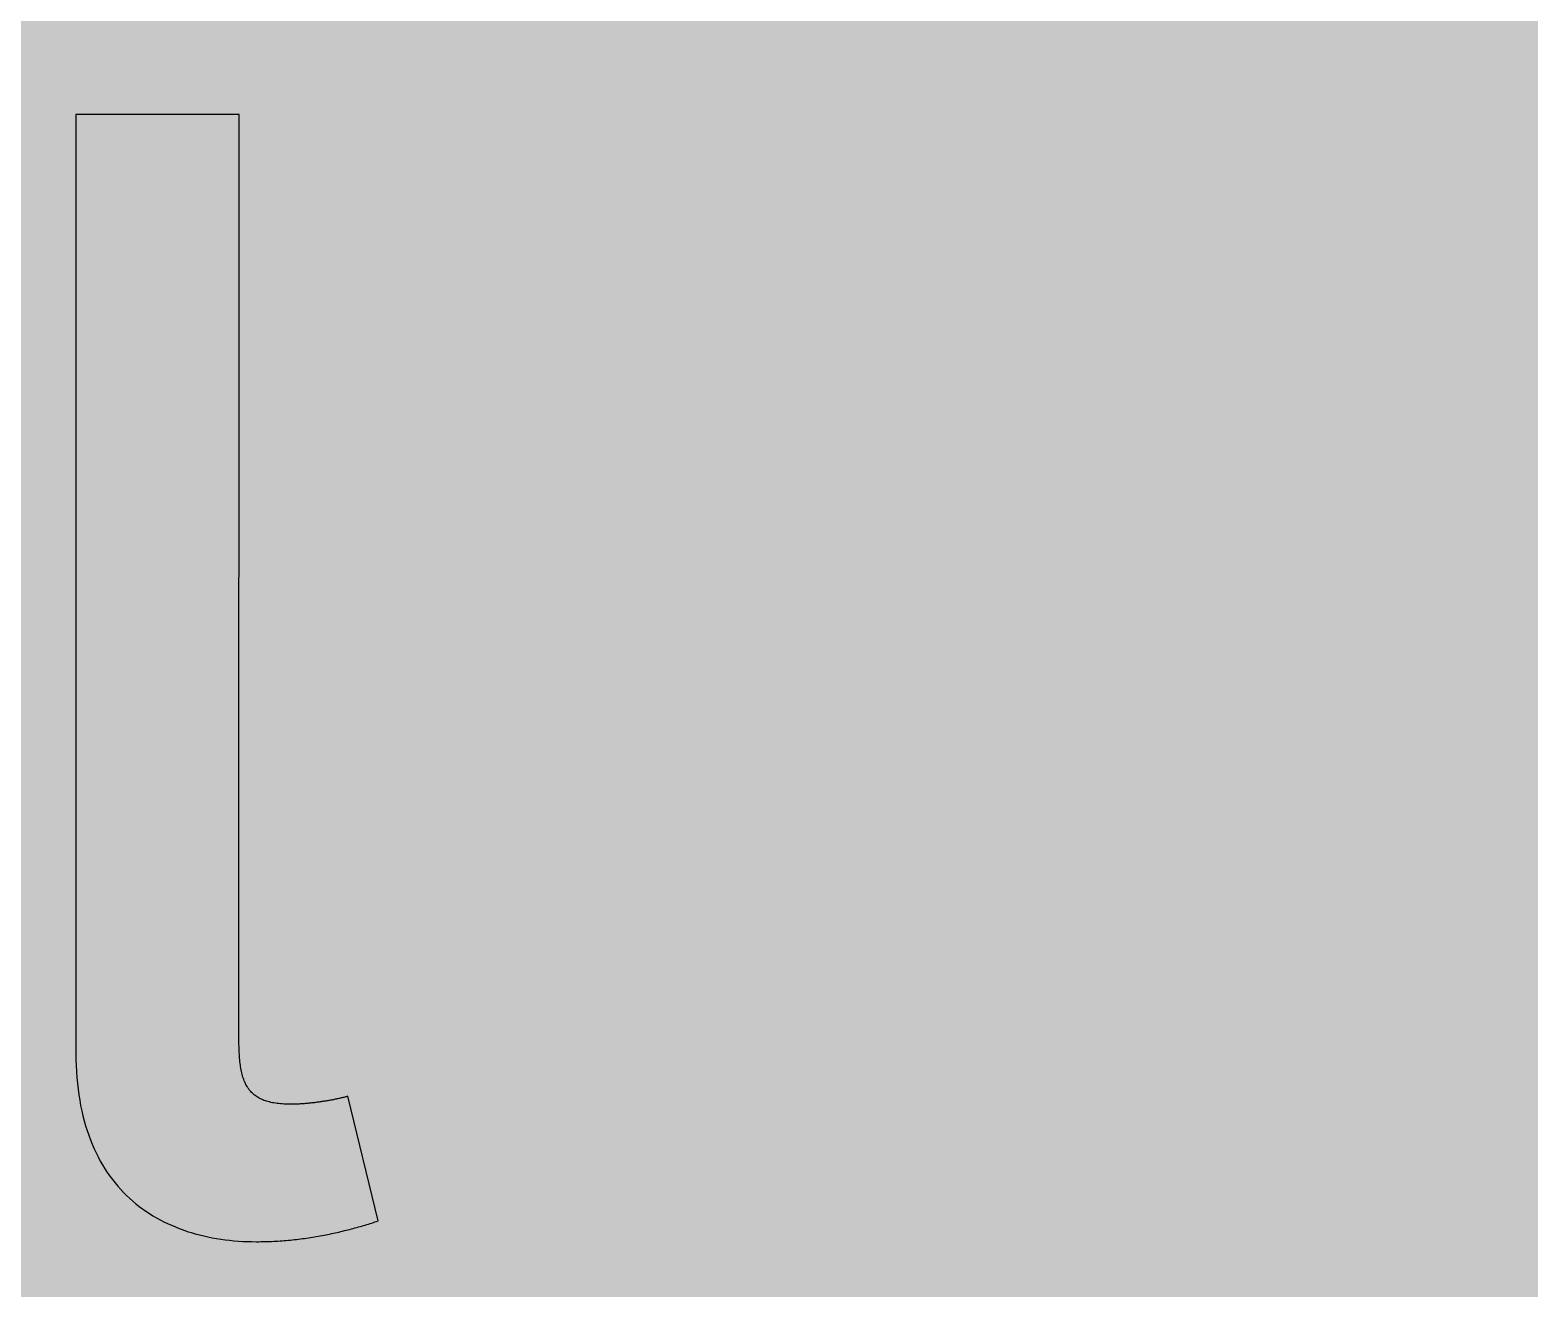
# Model space of a CAD drawing. Header units: millimetres. Extents: x 0 to 212, y 0 to 159.
# Drawn here: x 138.96 to 175.34, y 108.8 to 139.34 of the extents above; entities that cross this region are included whole.
import ezdxf

# ---------------------------------------------------------------- set-up
doc = ezdxf.new("R2010")
doc.units = ezdxf.units.MM

msp = doc.modelspace()

# ---------------------------------------------------------------- hatches: boundary and pattern name
for color, points in [(254, [(14.1633, 0.0536), (13.9878, 0.0533), (13.8125, 0.0559), (13.6373, 0.061), (13.462, 0.0686), (13.2893, 0.0787), (13.114, 0.0914), (12.9413, 0.1041), (12.7686, 0.1219), (12.5959, 0.1397), (12.4231, 0.16), (12.2504, 0.1829), (12.0777, 0.2057), (11.9075, 0.2337), (11.7373, 0.2616), (11.5672, 0.2921), (11.397, 0.3251), (11.2268, 0.3607), (11.0592, 0.3988), (10.8915, 0.4369), (10.7239, 0.4775), (10.5562, 0.5207), (10.3886, 0.5664), (10.2235, 0.6121), (10.0584, 0.6629), (9.8933, 0.7137), (9.7307, 0.7671), (9.5682, 0.8204), (9.4056, 0.8788), (9.2431, 0.9373), (9.083, 0.9982), (8.923, 1.0617), (8.763, 1.1252), (8.6055, 1.1938), (8.4455, 1.2624), (8.2906, 1.331), (8.1331, 1.4046), (7.9781, 1.4783), (7.8232, 1.5545), (7.6708, 1.6332), (7.5184, 1.7145), (7.366, 1.7958), (7.2161, 1.8796), (7.0663, 1.966), (6.919, 2.0523), (6.7716, 2.1438), (6.6243, 2.2352), (6.4795, 2.3266), (6.3348, 2.4232), (6.19, 2.5197), (6.0477, 2.6187), (5.908, 2.7178), (5.7683, 2.8194), (5.6286, 2.9235), (5.4915, 3.0302), (5.3543, 3.1369), (5.2197, 3.2461), (5.0851, 3.3579), (4.953, 3.4722), (4.8209, 3.5865), (4.6914, 3.7033), (4.5644, 3.8202), (4.4348, 3.9395), (4.3104, 4.0615), (4.1859, 4.1859), (4.0615, 4.3104), (3.9395, 4.4348), (3.8202, 4.5618), (3.7033, 4.6914), (3.5865, 4.8209), (3.4722, 4.953), (3.3579, 5.0851), (3.2487, 5.2197), (3.1369, 5.3543), (3.0302, 5.4915), (2.9235, 5.6286), (2.8194, 5.7683), (2.7178, 5.908), (2.6187, 6.0477), (2.5197, 6.19), (2.4232, 6.3348), (2.3266, 6.477), (2.2352, 6.6243), (2.1438, 6.7691), (2.0523, 6.919), (1.966, 7.0663), (1.8796, 7.2161), (1.7958, 7.366), (1.7145, 7.5184), (1.6332, 7.6708), (1.5545, 7.8232), (1.4783, 7.9781), (1.4046, 8.1331), (1.331, 8.2906), (1.2598, 8.4455), (1.1913, 8.603), (1.1252, 8.763), (1.0592, 8.923), (0.9982, 9.083), (0.9373, 9.2431), (0.8763, 9.4056), (0.8204, 9.5682), (0.7645, 9.7307), (0.7112, 9.8933), (0.6604, 10.0584), (0.6121, 10.2235), (0.5639, 10.3911), (0.5207, 10.5562), (0.4775, 10.7239), (0.4343, 10.8915), (0.3962, 11.0592), (0.3607, 11.2268), (0.3251, 11.397), (0.2921, 11.5672), (0.2616, 11.7373), (0.2311, 11.9075), (0.2057, 12.0802), (0.1803, 12.2504), (0.1575, 12.4231), (0.1372, 12.5959), (0.1194, 12.7686), (0.1041, 12.9413), (0.0889, 13.1166), (0.0787, 13.2893), (0.0686, 13.4645), (0.061, 13.6373), (0.0559, 13.8125), (0.0508, 13.9878), (0.0508, 14.163), (0.0522, 144.6925), (0.0508, 144.8664), (0.0559, 145.0416), (0.061, 145.2169), (0.0686, 145.3896), (0.0787, 145.5649), (0.0889, 145.7376), (0.1041, 145.9128), (0.1194, 146.0856), (0.1372, 146.2583), (0.1575, 146.431), (0.1803, 146.6037), (0.2057, 146.7739), (0.2311, 146.9466), (0.2616, 147.1168), (0.2921, 147.287), (0.3251, 147.4572), (0.3607, 147.6248), (0.3962, 147.795), (0.4343, 147.9626), (0.4775, 148.1303), (0.5207, 148.2979), (0.5639, 148.463), (0.6121, 148.6281), (0.6604, 148.7932), (0.7112, 148.9583), (0.7645, 149.1234), (0.8204, 149.286), (0.8763, 149.4485), (0.9373, 149.6111), (0.9982, 149.7711), (1.0592, 149.9311), (1.1252, 150.0911), (1.1913, 150.2486), (1.2598, 150.4061), (1.331, 150.5636), (1.4046, 150.7185), (1.4783, 150.876), (1.5545, 151.0284), (1.6332, 151.1833), (1.7145, 151.3357), (1.7958, 151.4856), (1.8796, 151.638), (1.966, 151.7879), (2.0523, 151.9352), (2.1438, 152.0825), (2.2352, 152.2298), (2.3266, 152.3746), (2.4232, 152.5194), (2.5197, 152.6616), (2.6187, 152.8039), (2.7178, 152.9461), (2.8194, 153.0858), (2.9235, 153.2255), (3.0302, 153.3627), (3.1369, 153.4973), (3.2487, 153.6344), (3.3579, 153.7665), (3.4722, 153.8986), (3.5865, 154.0307), (3.7033, 154.1602), (3.8202, 154.2898), (3.9395, 154.4168), (4.0615, 154.5438), (4.1859, 154.6682), (4.3104, 154.7901), (4.4348, 154.9121), (4.5644, 155.034), (4.6914, 155.1508), (4.8209, 155.2677), (4.953, 155.382), (5.0851, 155.4937), (5.2197, 155.6055), (5.3543, 155.7147), (5.4915, 155.8239), (5.6286, 155.9281), (5.7683, 156.0322), (5.908, 156.1338), (6.0477, 156.2354), (6.19, 156.3345), (6.3348, 156.431), (6.4795, 156.525), (6.6243, 156.6189), (6.7716, 156.7104), (6.919, 156.7993), (7.0663, 156.8882), (7.2161, 156.9745), (7.366, 157.0584), (7.5184, 157.1396), (7.6708, 157.2209), (7.8232, 157.2971), (7.9781, 157.3733), (8.1331, 157.4495), (8.2906, 157.5206), (8.4455, 157.5918), (8.6055, 157.6603), (8.763, 157.7289), (8.923, 157.7924), (9.083, 157.8559), (9.2431, 157.9169), (9.4056, 157.9753), (9.5682, 158.0337), (9.7307, 158.0871), (9.8933, 158.1404), (10.0584, 158.1912), (10.2235, 158.242), (10.3886, 158.2877), (10.5562, 158.3334), (10.7239, 158.3766), (10.8915, 158.4173), (11.0592, 158.4579), (11.2268, 158.4935), (11.397, 158.529), (11.5672, 158.562), (11.7373, 158.5925), (11.9075, 158.6205), (12.0777, 158.6484), (12.2504, 158.6713), (12.4231, 158.6941), (12.5959, 158.7144), (12.7686, 158.7322), (12.9413, 158.75), (13.114, 158.7627), (13.2893, 158.7754), (13.462, 158.7856), (13.6373, 158.7932), (13.8125, 158.7983), (13.9878, 158.8008), (14.163, 158.8033), (197.6078, 158.8036), (197.7822, 158.8008), (197.9574, 158.7983), (198.1327, 158.7932), (198.3054, 158.7856), (198.4807, 158.7754), (198.6534, 158.7627), (198.8287, 158.75), (199.0014, 158.7322), (199.1741, 158.7144), (199.3468, 158.6941), (199.5195, 158.6713), (199.6897, 158.6484), (199.8624, 158.6205), (200.0326, 158.5925), (200.2028, 158.562), (200.373, 158.529), (200.5432, 158.4935), (200.7108, 158.4579), (200.8784, 158.4173), (201.0461, 158.3766), (201.2137, 158.3334), (201.3788, 158.2877), (201.5465, 158.242), (201.7116, 158.1912), (201.8767, 158.1404), (202.0392, 158.0871), (202.2018, 158.0337), (202.3643, 157.9753), (202.5269, 157.9169), (202.6869, 157.8559), (202.8469, 157.7924), (203.007, 157.7289), (203.167, 157.6603), (203.3245, 157.5918), (203.4794, 157.5206), (203.6369, 157.4495), (203.7918, 157.3733), (203.9468, 157.2971), (204.0992, 157.2209), (204.2516, 157.1396), (204.404, 157.0584), (204.5538, 156.9745), (204.7037, 156.8882), (204.8535, 156.7993), (205.0009, 156.7104), (205.1456, 156.6189), (205.293, 156.525), (205.4352, 156.431), (205.58, 156.3345), (205.7222, 156.2354), (205.8619, 156.1338), (206.0016, 156.0322), (206.1413, 155.9281), (206.2785, 155.8239), (206.4156, 155.7147), (206.5503, 155.6055), (206.6849, 155.4937), (206.817, 155.382), (206.949, 155.2677), (207.0786, 155.1508), (207.2081, 155.034), (207.3351, 154.9121), (207.4596, 154.7901), (207.584, 154.6682), (207.7085, 154.5438), (207.8304, 154.4168), (207.9498, 154.2898), (208.0666, 154.1602), (208.1835, 154.0307), (208.2978, 153.8986), (208.4121, 153.7665), (208.5238, 153.6344), (208.6331, 153.4973), (208.7397, 153.3627), (208.8464, 153.2255), (208.9506, 153.0858), (209.0522, 152.9461), (209.1512, 152.8039), (209.2503, 152.6616), (209.3468, 152.5194), (209.4433, 152.3746), (209.5348, 152.2298), (209.6262, 152.0825), (209.7176, 151.9352), (209.804, 151.7879), (209.8904, 151.638), (209.9742, 151.4856), (210.0555, 151.3357), (210.1367, 151.1833), (210.2155, 151.0284), (210.2917, 150.876), (210.3653, 150.7185), (210.439, 150.5636), (210.5076, 150.4061), (210.5762, 150.2486), (210.6447, 150.0911), (210.7082, 149.9311), (210.7717, 149.7711), (210.8327, 149.6111), (210.8911, 149.4485), (210.9495, 149.286), (211.0029, 149.1234), (211.0562, 148.9583), (211.107, 148.7932), (211.1578, 148.6281), (211.2035, 148.463), (211.2493, 148.2979), (211.2924, 148.1303), (211.3331, 147.9626), (211.3712, 147.795), (211.4093, 147.6248), (211.4448, 147.4572), (211.4779, 147.287), (211.5083, 147.1168), (211.5363, 146.9466), (211.5642, 146.7739), (211.5871, 146.6037), (211.6099, 146.431), (211.6303, 146.2583), (211.648, 146.0856), (211.6658, 145.9128), (211.6785, 145.7376), (211.6912, 145.5649), (211.7014, 145.3896), (211.709, 145.2169), (211.7141, 145.0416), (211.7166, 144.8664), (211.7166, 144.6911), (211.7189, 14.1647), (211.7166, 13.9878), (211.7141, 13.8125), (211.709, 13.6373), (211.7014, 13.4645), (211.6912, 13.2893), (211.6785, 13.1166), (211.6658, 12.9413), (211.648, 12.7686), (211.6303, 12.5959), (211.6099, 12.4231), (211.5871, 12.2504), (211.5642, 12.0802), (211.5363, 11.9075), (211.5083, 11.7373), (211.4779, 11.5672), (211.4448, 11.397), (211.4093, 11.2268), (211.3712, 11.0592), (211.3331, 10.8915), (211.2924, 10.7239), (211.2493, 10.5562), (211.2035, 10.3911), (211.1578, 10.2235), (211.107, 10.0584), (211.0562, 9.8933), (211.0029, 9.7307), (210.9495, 9.5682), (210.8911, 9.4056), (210.8327, 9.2431), (210.7717, 9.083), (210.7082, 8.923), (210.6447, 8.763), (210.5762, 8.603), (210.5076, 8.4455), (210.439, 8.2906), (210.3653, 8.1331), (210.2917, 7.9781), (210.2155, 7.8232), (210.1367, 7.6708), (210.0555, 7.5184), (209.9742, 7.366), (209.8904, 7.2161), (209.804, 7.0663), (209.7176, 6.919), (209.6262, 6.7691), (209.5348, 6.6243), (209.4433, 6.477), (209.3468, 6.3348), (209.2503, 6.19), (209.1512, 6.0477), (209.0522, 5.908), (208.9506, 5.7683), (208.8464, 5.6286), (208.7397, 5.4915), (208.6331, 5.3543), (208.5238, 5.2197), (208.4121, 5.0851), (208.2978, 4.953), (208.1835, 4.8209), (208.0666, 4.6914), (207.9498, 4.5618), (207.8304, 4.4348), (207.7085, 4.3104), (207.584, 4.1859), (207.4596, 4.0615), (207.3351, 3.9395), (207.2081, 3.8202), (207.0786, 3.7033), (206.949, 3.5865), (206.817, 3.4722), (206.6849, 3.3579), (206.5503, 3.2461), (206.4156, 3.1369), (206.2785, 3.0302), (206.1413, 2.9235), (206.0016, 2.8194), (205.8619, 2.7178), (205.7222, 2.6187), (205.58, 2.5197), (205.4352, 2.4232), (205.293, 2.3266), (205.1456, 2.2352), (205.0009, 2.1438), (204.8535, 2.0523), (204.7037, 1.966), (204.5538, 1.8796), (204.404, 1.7958), (204.2516, 1.7145), (204.0992, 1.6332), (203.9468, 1.5545), (203.7918, 1.4783), (203.6369, 1.4046), (203.4794, 1.331), (203.3245, 1.2624), (203.167, 1.1938), (203.007, 1.1252), (202.8469, 1.0617), (202.6869, 0.9982), (202.5269, 0.9373), (202.3643, 0.8788), (202.2018, 0.8204), (202.0392, 0.7671), (201.8767, 0.7137), (201.7116, 0.6629), (201.5465, 0.6121), (201.3788, 0.5664), (201.2137, 0.5207), (201.0461, 0.4775), (200.8784, 0.4369), (200.7108, 0.3988), (200.5432, 0.3607), (200.373, 0.3251), (200.2028, 0.2921), (200.0326, 0.2616), (199.8624, 0.2337), (199.6897, 0.2057), (199.5195, 0.1829), (199.3468, 0.16), (199.1741, 0.1397), (199.0014, 0.1219), (198.8287, 0.1041), (198.6534, 0.0914), (198.4807, 0.0787), (198.3054, 0.0686), (198.1327, 0.061), (197.9574, 0.0559), (197.7822, 0.0533), (197.6069, 0.0533)]), (59, [(146.6716, 113.4565), (146.652, 113.4491), (146.6342, 113.444), (146.6139, 113.4389), (146.5961, 113.4339), (146.5758, 113.4288), (146.5555, 113.4237), (146.5351, 113.4186), (146.5148, 113.4135), (146.4945, 113.4085), (146.4742, 113.4034), (146.4513, 113.3983), (146.431, 113.3932), (146.4081, 113.3907), (146.3878, 113.3856), (146.365, 113.3805), (146.3421, 113.3754), (146.3218, 113.3704), (146.2989, 113.3678), (146.2761, 113.3627), (146.2532, 113.3577), (146.2303, 113.3551), (146.2075, 113.35), (146.1846, 113.3475), (146.1618, 113.3424), (146.1389, 113.3399), (146.116, 113.3348), (146.0932, 113.3323), (146.0703, 113.3272), (146.0449, 113.3246), (146.0221, 113.3221), (145.9992, 113.317), (145.9763, 113.3145), (145.9535, 113.3119), (145.9306, 113.3094), (145.9078, 113.3043), (145.8849, 113.3018), (145.862, 113.2992), (145.8392, 113.2967), (145.8163, 113.2942), (145.7935, 113.2916), (145.7706, 113.2891), (145.7477, 113.2865), (145.7249, 113.284), (145.7046, 113.2815), (145.6817, 113.2815), (145.6588, 113.2789), (145.6385, 113.2764), (145.6157, 113.2738), (145.5953, 113.2738), (145.575, 113.2713), (145.5547, 113.2713), (145.5344, 113.2688), (145.5141, 113.2688), (145.4937, 113.2662), (145.4734, 113.2662), (145.4531, 113.2637), (145.4353, 113.2637), (145.4175, 113.2637), (145.3972, 113.2611), (145.3794, 113.2611), (145.3617, 113.2611), (145.3439, 113.2611), (145.3286, 113.2611), (145.3109, 113.2611), (145.2626, 113.2611), (145.2143, 113.2611), (145.1686, 113.2637), (145.1254, 113.2662), (145.0797, 113.2688), (145.0391, 113.2713), (144.9959, 113.2764), (144.9553, 113.2815), (144.9172, 113.2865), (144.8791, 113.2942), (144.841, 113.2992), (144.8054, 113.3069), (144.7698, 113.317), (144.7343, 113.3246), (144.7013, 113.3348), (144.6708, 113.345), (144.6378, 113.3551), (144.6073, 113.3678), (144.5793, 113.3805), (144.5514, 113.3932), (144.5235, 113.4085), (144.4955, 113.4237), (144.4701, 113.4389), (144.4473, 113.4542), (144.4219, 113.472), (144.399, 113.4897), (144.3761, 113.5101), (144.3558, 113.5278), (144.3355, 113.5482), (144.3152, 113.571), (144.2974, 113.5913), (144.2796, 113.6142), (144.2618, 113.6396), (144.2441, 113.6625), (144.2288, 113.6879), (144.2136, 113.7158), (144.1983, 113.7412), (144.1856, 113.7691), (144.1729, 113.7971), (144.1602, 113.8276), (144.1475, 113.858), (144.1374, 113.8885), (144.1272, 113.9215), (144.1171, 113.9546), (144.1069, 113.9876), (144.0993, 114.0231), (144.0917, 114.0587), (144.084, 114.0968), (144.0764, 114.1349), (144.0713, 114.173), (144.0637, 114.2111), (144.0586, 114.2517), (144.0536, 114.2949), (144.051, 114.3356), (144.0459, 114.3787), (144.0434, 114.4245), (144.0409, 114.4702), (144.0383, 114.5159), (144.0358, 114.5616), (144.0332, 114.6099), (144.0332, 114.6607), (144.0307, 114.7115), (144.0307, 114.7623), (144.0307, 114.8131), (144.0325, 137.2842), (140.0736, 137.2842), (140.0736, 114.505), (140.0734, 114.3508), (140.0785, 114.2009), (140.0861, 114.0536), (140.0962, 113.9088), (140.1089, 113.7666), (140.1242, 113.6294), (140.142, 113.4923), (140.1648, 113.3602), (140.1877, 113.2307), (140.2131, 113.1037), (140.2436, 112.9767), (140.274, 112.8573), (140.3071, 112.7379), (140.3452, 112.6211), (140.3833, 112.5068), (140.4239, 112.3975), (140.4671, 112.2883), (140.5153, 112.1816), (140.5611, 112.08), (140.6119, 111.981), (140.6652, 111.8819), (140.7211, 111.7879), (140.777, 111.694), (140.8354, 111.6051), (140.8963, 111.5187), (140.9598, 111.4323), (141.0259, 111.3511), (141.0919, 111.2723), (141.1605, 111.1936), (141.2316, 111.1199), (141.3027, 111.0463), (141.3764, 110.9777), (141.4526, 110.9091), (141.5313, 110.8456), (141.6101, 110.7821), (141.6914, 110.7211), (141.7726, 110.6627), (141.8565, 110.6068), (141.9428, 110.5535), (142.0292, 110.5027), (142.1181, 110.4544), (142.207, 110.4087), (142.2984, 110.363), (142.3924, 110.3224), (142.4864, 110.2817), (142.5804, 110.2436), (142.6769, 110.2106), (142.7734, 110.175), (142.8725, 110.1446), (142.9715, 110.1166), (143.0731, 110.0887), (143.1747, 110.0633), (143.2763, 110.043), (143.3805, 110.0201), (143.4846, 110.0023), (143.5887, 109.9871), (143.6954, 109.9718), (143.8021, 109.9591), (143.9088, 109.949), (144.018, 109.9388), (144.1272, 109.9337), (144.2364, 109.9287), (144.3457, 109.9261), (144.4574, 109.9236), (144.5108, 109.9236), (144.5616, 109.9261), (144.6149, 109.9261), (144.6657, 109.9261), (144.719, 109.9287), (144.7698, 109.9312), (144.8232, 109.9337), (144.874, 109.9363), (144.9248, 109.9388), (144.9756, 109.9414), (145.0264, 109.9439), (145.0772, 109.949), (145.128, 109.9515), (145.1788, 109.9566), (145.2296, 109.9617), (145.2778, 109.9642), (145.3286, 109.9693), (145.3769, 109.9744), (145.4277, 109.982), (145.476, 109.9871), (145.5242, 109.9922), (145.5725, 109.9998), (145.6233, 110.0049), (145.6715, 110.0125), (145.7173, 110.0201), (145.7655, 110.0277), (145.8138, 110.0353), (145.862, 110.043), (145.9078, 110.0506), (145.956, 110.0582), (146.0017, 110.0658), (146.0475, 110.076), (146.0957, 110.0836), (146.1414, 110.0938), (146.1872, 110.1014), (146.2329, 110.1115), (146.2786, 110.1217), (146.3218, 110.1293), (146.3675, 110.1395), (146.4132, 110.1496), (146.4564, 110.1598), (146.5021, 110.17), (146.5453, 110.1801), (146.5885, 110.1928), (146.6317, 110.203), (146.6748, 110.2131), (146.718, 110.2233), (146.7612, 110.236), (146.8044, 110.2462), (146.845, 110.2589), (146.8882, 110.269), (146.9288, 110.2817), (146.9695, 110.2944), (147.0101, 110.3046), (147.0533, 110.3173), (147.0939, 110.33), (147.132, 110.3401), (147.1727, 110.3528), (147.2133, 110.3655), (147.2514, 110.3782), (147.2921, 110.3909), (147.3302, 110.4036), (147.3683, 110.4163), (147.4064, 110.429)])]:
    msp.add_hatch(color=color).paths.add_polyline_path(points)
h = msp.add_hatch(color=59)
edge = h.paths.add_edge_path()
edge.add_line((159.3991, 112.9136), (159.2555, 112.9132))
edge.add_line((159.2555, 112.9132), (159.1132, 112.9157))
edge.add_line((159.1132, 112.9157), (158.9735, 112.9182))
edge.add_line((158.9735, 112.9182), (158.8364, 112.9233))
edge.add_line((158.8364, 112.9233), (158.6992, 112.9284))
edge.add_line((158.6992, 112.9284), (158.5646, 112.936))
edge.add_line((158.5646, 112.936), (158.43, 112.9462))
edge.add_line((158.43, 112.9462), (158.2979, 112.9563))
edge.add_line((158.2979, 112.9563), (158.1683, 112.9716))
edge.add_line((158.1683, 112.9716), (158.0413, 112.9868))
edge.add_line((158.0413, 112.9868), (157.9143, 113.0021))
edge.add_line((157.9143, 113.0021), (157.7899, 113.0224))
edge.add_line((157.7899, 113.0224), (157.6654, 113.0427))
edge.add_line((157.6654, 113.0427), (157.546, 113.0656))
edge.add_line((157.546, 113.0656), (157.4241, 113.0935))
edge.add_line((157.4241, 113.0935), (157.3073, 113.1214))
edge.add_line((157.3073, 113.1214), (157.1904, 113.1519))
edge.add_line((157.1904, 113.1519), (157.0787, 113.1849))
edge.add_line((157.0787, 113.1849), (156.9644, 113.2205))
edge.add_line((156.9644, 113.2205), (156.8552, 113.2586))
edge.add_line((156.8552, 113.2586), (156.7459, 113.3018))
edge.add_line((156.7459, 113.3018), (156.6393, 113.345))
edge.add_line((156.6393, 113.345), (156.5351, 113.3932))
edge.add_line((156.5351, 113.3932), (156.431, 113.444))
edge.add_line((156.431, 113.444), (156.3319, 113.4974))
edge.add_line((156.3319, 113.4974), (156.2329, 113.5558))
edge.add_line((156.2329, 113.5558), (156.1363, 113.6142))
edge.add_line((156.1363, 113.6142), (156.0398, 113.6802))
edge.add_line((156.0398, 113.6802), (155.9484, 113.7463))
edge.add_line((155.9484, 113.7463), (155.8569, 113.8174))
edge.add_line((155.8569, 113.8174), (155.768, 113.8911))
edge.add_line((155.768, 113.8911), (155.6817, 113.9698))
edge.add_line((155.6817, 113.9698), (155.5979, 114.0511))
edge.add_line((155.5979, 114.0511), (155.5166, 114.1374))
edge.add_line((155.5166, 114.1374), (155.4353, 114.2263))
edge.add_line((155.4353, 114.2263), (155.3566, 114.3203))
edge.add_line((155.3566, 114.3203), (155.2804, 114.4194))
edge.add_line((155.2804, 114.4194), (155.2067, 114.521))
edge.add_line((155.2067, 114.521), (155.1356, 114.6277))
edge.add_line((155.1356, 114.6277), (155.067, 114.7394))
edge.add_line((155.067, 114.7394), (155.001, 114.8537))
edge.add_line((155.001, 114.8537), (154.9349, 114.9731))
edge.add_line((154.9349, 114.9731), (154.874, 115.0976))
edge.add_line((154.874, 115.0976), (154.813, 115.2271))
edge.add_line((154.813, 115.2271), (154.7546, 115.3617))
edge.add_line((154.7546, 115.3617), (154.6987, 115.5014))
edge.add_line((154.6987, 115.5014), (154.6454, 115.6437))
edge.add_line((154.6454, 115.6437), (154.5946, 115.7935))
edge.add_line((154.5946, 115.7935), (154.5463, 115.9485))
edge.add_line((154.5463, 115.9485), (154.5006, 116.1059))
edge.add_line((154.5006, 116.1059), (154.4574, 116.271))
edge.add_line((154.4574, 116.271), (154.4168, 116.4412))
edge.add_line((154.4168, 116.4412), (154.3787, 116.6165))
edge.add_line((154.3787, 116.6165), (154.3406, 116.7968))
edge.add_line((154.3406, 116.7968), (154.3075, 116.9822))
edge.add_line((154.3075, 116.9822), (154.2771, 117.1753))
edge.add_line((154.2771, 117.1753), (154.2491, 117.3734))
edge.add_line((154.2491, 117.3734), (154.2212, 117.5766))
edge.add_line((154.2212, 117.5766), (154.1983, 117.7874))
edge.add_line((154.1983, 117.7874), (154.178, 118.0033))
edge.add_line((154.178, 118.0033), (154.1602, 118.2243))
edge.add_line((154.1602, 118.2243), (154.1424, 118.4529))
edge.add_line((154.1424, 118.4529), (154.1297, 118.6866))
edge.add_line((154.1297, 118.6866), (154.1196, 118.9279))
edge.add_line((154.1196, 118.9279), (166.1901, 118.9284))
edge.add_line((166.1901, 118.9284), (166.1901, 121.1404))
edge.add_line((166.1901, 121.1404), (166.1871, 121.4069))
edge.add_line((166.1871, 121.4069), (166.1846, 121.6711))
edge.add_line((166.1846, 121.6711), (166.177, 121.9327))
edge.add_line((166.177, 121.9327), (166.1668, 122.1918))
edge.add_line((166.1668, 122.1918), (166.1541, 122.4483))
edge.add_line((166.1541, 122.4483), (166.1389, 122.7023))
edge.add_line((166.1389, 122.7023), (166.1211, 122.9512))
edge.add_line((166.1211, 122.9512), (166.0982, 123.1976))
edge.add_line((166.0982, 123.1976), (166.0728, 123.4415))
edge.add_line((166.0728, 123.4415), (166.0474, 123.6828))
edge.add_line((166.0474, 123.6828), (166.0144, 123.919))
edge.add_line((166.0144, 123.919), (165.9814, 124.1527))
edge.add_line((165.9814, 124.1527), (165.9433, 124.3838))
edge.add_line((165.9433, 124.3838), (165.9026, 124.6099))
edge.add_line((165.9026, 124.6099), (165.8569, 124.8334))
edge.add_line((165.8569, 124.8334), (165.8087, 125.0544))
edge.add_line((165.8087, 125.0544), (165.7579, 125.2703))
edge.add_line((165.7579, 125.2703), (165.702, 125.4836))
edge.add_line((165.702, 125.4836), (165.6436, 125.6919))
edge.add_line((165.6436, 125.6919), (165.5826, 125.8976))
edge.add_line((165.5826, 125.8976), (165.5166, 126.1008))
edge.add_line((165.5166, 126.1008), (165.4454, 126.299))
edge.add_line((165.4454, 126.299), (165.3718, 126.492))
edge.add_line((165.3718, 126.492), (165.2956, 126.6825))
edge.add_line((165.2956, 126.6825), (165.2118, 126.8705))
edge.add_line((165.2118, 126.8705), (165.1279, 127.0533))
edge.add_line((165.1279, 127.0533), (165.0365, 127.2311))
edge.add_line((165.0365, 127.2311), (164.9425, 127.4064))
edge.add_line((164.9425, 127.4064), (164.846, 127.5766))
edge.add_line((164.846, 127.5766), (164.7419, 127.7442))
edge.add_line((164.7419, 127.7442), (164.6352, 127.9068))
edge.add_line((164.6352, 127.9068), (164.526, 128.0668))
edge.add_line((164.526, 128.0668), (164.4091, 128.2192))
edge.add_line((164.4091, 128.2192), (164.2897, 128.3691))
edge.add_line((164.2897, 128.3691), (164.1653, 128.5164))
edge.add_line((164.1653, 128.5164), (164.0357, 128.6561))
edge.add_line((164.0357, 128.6561), (163.9037, 128.7932))
edge.add_line((163.9037, 128.7932), (163.764, 128.9279))
edge.add_line((163.764, 128.9279), (163.6217, 129.0549))
edge.add_line((163.6217, 129.0549), (163.4744, 129.1793))
edge.add_line((163.4744, 129.1793), (163.3195, 129.2987))
edge.add_line((163.3195, 129.2987), (163.162, 129.413))
edge.add_line((163.162, 129.413), (163.002, 129.5222))
edge.add_line((163.002, 129.5222), (162.8343, 129.6264))
edge.add_line((162.8343, 129.6264), (162.6616, 129.728))
edge.add_line((162.6616, 129.728), (162.4838, 129.8245))
edge.add_line((162.4838, 129.8245), (162.3009, 129.9159))
edge.add_line((162.3009, 129.9159), (162.113, 129.9997))
edge.add_line((162.113, 129.9997), (161.9199, 130.081))
edge.add_line((161.9199, 130.081), (161.7193, 130.1572))
edge.add_line((161.7193, 130.1572), (161.5161, 130.2283))
edge.add_line((161.5161, 130.2283), (161.3078, 130.2969))
edge.add_line((161.3078, 130.2969), (161.0919, 130.3579))
edge.add_line((161.0919, 130.3579), (160.8709, 130.4138))
edge.add_line((160.8709, 130.4138), (160.6448, 130.4646))
edge.add_line((160.6448, 130.4646), (160.4137, 130.5103))
edge.add_line((160.4137, 130.5103), (160.1775, 130.5509))
edge.add_line((160.1775, 130.5509), (159.9336, 130.5865))
edge.add_line((159.9336, 130.5865), (159.6847, 130.617))
edge.add_line((159.6847, 130.617), (159.4307, 130.6398))
edge.add_line((159.4307, 130.6398), (159.1691, 130.6601))
edge.add_line((159.1691, 130.6601), (158.9024, 130.6728))
edge.add_line((158.9024, 130.6728), (158.6281, 130.683))
edge.add_line((158.6281, 130.683), (158.3512, 130.6855))
edge.add_line((158.3512, 130.6855), (158.0947, 130.683))
edge.add_line((158.0947, 130.683), (157.8458, 130.6728))
edge.add_line((157.8458, 130.6728), (157.5994, 130.6601))
edge.add_line((157.5994, 130.6601), (157.3555, 130.6424))
edge.add_line((157.3555, 130.6424), (157.1193, 130.617))
edge.add_line((157.1193, 130.617), (156.8831, 130.5865))
edge.add_line((156.8831, 130.5865), (156.6545, 130.5535))
edge.add_line((156.6545, 130.5535), (156.4284, 130.5128))
edge.add_line((156.4284, 130.5128), (156.2049, 130.4671))
edge.add_line((156.2049, 130.4671), (155.9865, 130.4163))
edge.add_line((155.9865, 130.4163), (155.7731, 130.3579))
edge.add_line((155.7731, 130.3579), (155.5623, 130.2969))
edge.add_line((155.5623, 130.2969), (155.3566, 130.2309))
edge.add_line((155.3566, 130.2309), (155.1534, 130.1572))
edge.add_line((155.1534, 130.1572), (154.9552, 130.0785))
edge.add_line((154.9552, 130.0785), (154.7622, 129.9972))
edge.add_line((154.7622, 129.9972), (154.5717, 129.9083))
edge.add_line((154.5717, 129.9083), (154.3863, 129.8143))
edge.add_line((154.3863, 129.8143), (154.2034, 129.7153))
edge.add_line((154.2034, 129.7153), (154.0256, 129.6111))
edge.add_line((154.0256, 129.6111), (153.8529, 129.5019))
edge.add_line((153.8529, 129.5019), (153.6827, 129.3851))
edge.add_line((153.6827, 129.3851), (153.5176, 129.2657))
edge.add_line((153.5176, 129.2657), (153.355, 129.1387))
edge.add_line((153.355, 129.1387), (153.1976, 129.0091))
edge.add_line((153.1976, 129.0091), (153.0426, 128.872))
edge.add_line((153.0426, 128.872), (152.8928, 128.7297))
edge.add_line((152.8928, 128.7297), (152.748, 128.585))
edge.add_line((152.748, 128.585), (152.6057, 128.4326))
edge.add_line((152.6057, 128.4326), (152.4686, 128.2751))
edge.add_line((152.4686, 128.2751), (152.334, 128.1125))
edge.add_line((152.334, 128.1125), (152.2044, 127.9449))
edge.add_line((152.2044, 127.9449), (152.0774, 127.7722))
edge.add_line((152.0774, 127.7722), (151.9555, 127.5918))
edge.add_line((151.9555, 127.5918), (151.8387, 127.4089))
edge.add_line((151.8387, 127.4089), (151.7244, 127.221))
edge.add_line((151.7244, 127.221), (151.6151, 127.0254))
edge.add_line((151.6151, 127.0254), (151.5085, 126.8273))
edge.add_line((151.5085, 126.8273), (151.4069, 126.6215))
edge.add_line((151.4069, 126.6215), (151.3103, 126.4133))
edge.add_line((151.3103, 126.4133), (151.2164, 126.1974))
edge.add_line((151.2164, 126.1974), (151.1275, 125.9764))
edge.add_line((151.1275, 125.9764), (151.0411, 125.7503))
edge.add_line((151.0411, 125.7503), (150.9598, 125.5217))
edge.add_line((150.9598, 125.5217), (150.8811, 125.2855))
edge.add_line((150.8811, 125.2855), (150.8074, 125.0442))
edge.add_line((150.8074, 125.0442), (150.7388, 124.7978))
edge.add_line((150.7388, 124.7978), (150.6728, 124.5464))
edge.add_line((150.6728, 124.5464), (150.6093, 124.2898))
edge.add_line((150.6093, 124.2898), (150.5534, 124.0282))
edge.add_line((150.5534, 124.0282), (150.4975, 123.7615))
edge.add_line((150.4975, 123.7615), (150.4493, 123.4897))
edge.add_line((150.4493, 123.4897), (150.4036, 123.2103))
edge.add_line((150.4036, 123.2103), (150.3604, 122.9284))
edge.add_line((150.3604, 122.9284), (150.3223, 122.6414))
edge.add_line((150.3223, 122.6414), (150.2893, 122.3493))
edge.add_line((150.2893, 122.3493), (150.2588, 122.0495))
edge.add_line((150.2588, 122.0495), (150.2334, 121.7473))
edge.add_line((150.2334, 121.7473), (150.2131, 121.4399))
edge.add_line((150.2131, 121.4399), (150.1927, 121.125))
edge.add_line((150.1927, 121.125), (150.18, 120.8075))
edge.add_line((150.18, 120.8075), (150.1699, 120.4824))
edge.add_line((150.1699, 120.4824), (150.1648, 120.1547))
edge.add_line((150.1648, 120.1547), (150.1623, 119.8194))
edge.add_line((150.1623, 119.8194), (150.1648, 119.4435))
edge.add_line((150.1648, 119.4435), (150.175, 119.0752))
edge.add_line((150.175, 119.0752), (150.1902, 118.7145))
edge.add_line((150.1902, 118.7145), (150.2131, 118.364))
edge.add_line((150.2131, 118.364), (150.241, 118.0211))
edge.add_line((150.241, 118.0211), (150.274, 117.6884))
edge.add_line((150.274, 117.6884), (150.3121, 117.3632))
edge.add_line((150.3121, 117.3632), (150.3578, 117.0457))
edge.add_line((150.3578, 117.0457), (150.4086, 116.7384))
edge.add_line((150.4086, 116.7384), (150.4645, 116.4387))
edge.add_line((150.4645, 116.4387), (150.5255, 116.1466))
edge.add_line((150.5255, 116.1466), (150.5941, 115.8621))
edge.add_line((150.5941, 115.8621), (150.6652, 115.5878))
edge.add_line((150.6652, 115.5878), (150.7439, 115.3185))
edge.add_line((150.7439, 115.3185), (150.8252, 115.0595))
edge.add_line((150.8252, 115.0595), (150.9116, 114.8055))
edge.add_line((150.9116, 114.8055), (151.0055, 114.5591))
edge.add_line((151.0055, 114.5591), (151.1021, 114.3229))
edge.add_line((151.1021, 114.3229), (151.2037, 114.0917))
edge.add_line((151.2037, 114.0917), (151.3103, 113.8682))
edge.add_line((151.3103, 113.8682), (151.4196, 113.6523))
edge.add_line((151.4196, 113.6523), (151.5364, 113.444))
edge.add_line((151.5364, 113.444), (151.6558, 113.2408))
edge.add_line((151.6558, 113.2408), (151.7777, 113.0452))
edge.add_line((151.7777, 113.0452), (151.9072, 112.8573))
edge.add_line((151.9072, 112.8573), (152.0393, 112.6769))
edge.add_line((152.0393, 112.6769), (152.1739, 112.5017))
edge.add_line((152.1739, 112.5017), (152.3136, 112.3315))
edge.add_line((152.3136, 112.3315), (152.4559, 112.1689))
edge.add_line((152.4559, 112.1689), (152.6032, 112.014))
edge.add_line((152.6032, 112.014), (152.7531, 111.8641))
edge.add_line((152.7531, 111.8641), (152.908, 111.7194))
edge.add_line((152.908, 111.7194), (153.0655, 111.5822))
edge.add_line((153.0655, 111.5822), (153.2255, 111.4501))
edge.add_line((153.2255, 111.4501), (153.3881, 111.3231))
edge.add_line((153.3881, 111.3231), (153.5557, 111.2012))
edge.add_line((153.5557, 111.2012), (153.7259, 111.0869))
edge.add_line((153.7259, 111.0869), (153.8986, 110.9777))
edge.add_line((153.8986, 110.9777), (154.0739, 110.8735))
edge.add_line((154.0739, 110.8735), (154.2517, 110.7745))
edge.add_line((154.2517, 110.7745), (154.432, 110.6805))
edge.add_line((154.432, 110.6805), (154.6149, 110.5916))
edge.add_line((154.6149, 110.5916), (154.8003, 110.5078))
edge.add_line((154.8003, 110.5078), (154.9883, 110.429))
edge.add_line((154.9883, 110.429), (155.1788, 110.3554))
edge.add_line((155.1788, 110.3554), (155.3718, 110.2868))
edge.add_line((155.3718, 110.2868), (155.5648, 110.2208))
edge.add_line((155.5648, 110.2208), (155.7604, 110.1598))
edge.add_line((155.7604, 110.1598), (155.9585, 110.1039))
edge.add_line((155.9585, 110.1039), (156.1592, 110.0531))
edge.add_line((156.1592, 110.0531), (156.3599, 110.0074))
edge.add_line((156.3599, 110.0074), (156.5631, 109.9642))
edge.add_line((156.5631, 109.9642), (156.7688, 109.9236))
edge.add_line((156.7688, 109.9236), (156.9745, 109.888))
edge.add_line((156.9745, 109.888), (157.1803, 109.8575))
edge.add_line((157.1803, 109.8575), (157.3886, 109.8296))
edge.add_line((157.3886, 109.8296), (157.5994, 109.8067))
edge.add_line((157.5994, 109.8067), (157.8102, 109.7839))
edge.add_line((157.8102, 109.7839), (158.021, 109.7686))
edge.add_line((158.021, 109.7686), (158.2318, 109.7534))
edge.add_line((158.2318, 109.7534), (158.4452, 109.7432))
edge.add_line((158.4452, 109.7432), (158.6586, 109.7356))
edge.add_line((158.6586, 109.7356), (158.8745, 109.7305))
edge.add_line((158.8745, 109.7305), (159.0878, 109.7305))
edge.add_line((159.0878, 109.7305), (159.2123, 109.7305))
edge.add_line((159.2123, 109.7305), (159.3342, 109.7331))
edge.add_line((159.3342, 109.7331), (159.4561, 109.7356))
edge.add_line((159.4561, 109.7356), (159.578, 109.7382))
edge.add_line((159.578, 109.7382), (159.7, 109.7432))
edge.add_line((159.7, 109.7432), (159.8219, 109.7509))
edge.add_line((159.8219, 109.7509), (159.9438, 109.7559))
edge.add_line((159.9438, 109.7559), (160.0632, 109.7636))
edge.add_line((160.0632, 109.7636), (160.1826, 109.7737))
edge.add_line((160.1826, 109.7737), (160.3019, 109.7839))
edge.add_line((160.3019, 109.7839), (160.4213, 109.794))
edge.add_line((160.4213, 109.794), (160.5382, 109.8067))
edge.add_line((160.5382, 109.8067), (160.6575, 109.8194))
edge.add_line((160.6575, 109.8194), (160.7744, 109.8321))
edge.add_line((160.7744, 109.8321), (160.8887, 109.8474))
edge.add_line((160.8887, 109.8474), (161.0055, 109.8601))
edge.add_line((161.0055, 109.8601), (161.1198, 109.8779))
edge.add_line((161.1198, 109.8779), (161.2341, 109.8931))
edge.add_line((161.2341, 109.8931), (161.3484, 109.9109))
edge.add_line((161.3484, 109.9109), (161.4602, 109.9287))
edge.add_line((161.4602, 109.9287), (161.5719, 109.949))
edge.add_line((161.5719, 109.949), (161.6837, 109.9668))
edge.add_line((161.6837, 109.9668), (161.7955, 109.9871))
edge.add_line((161.7955, 109.9871), (161.9047, 110.0074))
edge.add_line((161.9047, 110.0074), (162.0139, 110.0303))
edge.add_line((162.0139, 110.0303), (162.1231, 110.0531))
edge.add_line((162.1231, 110.0531), (162.2298, 110.0734))
edge.add_line((162.2298, 110.0734), (162.3365, 110.0988))
edge.add_line((162.3365, 110.0988), (162.4432, 110.1217))
edge.add_line((162.4432, 110.1217), (162.5473, 110.1471))
edge.add_line((162.5473, 110.1471), (162.6514, 110.17))
edge.add_line((162.6514, 110.17), (162.7556, 110.1954))
edge.add_line((162.7556, 110.1954), (162.8572, 110.2208))
edge.add_line((162.8572, 110.2208), (162.9588, 110.2487))
edge.add_line((162.9588, 110.2487), (163.0578, 110.2741))
edge.add_line((163.0578, 110.2741), (163.1594, 110.302))
edge.add_line((163.1594, 110.302), (163.256, 110.3274))
edge.add_line((163.256, 110.3274), (163.355, 110.3554))
edge.add_line((163.355, 110.3554), (163.4515, 110.3833))
edge.add_line((163.4515, 110.3833), (163.5455, 110.4113))
edge.add_line((163.5455, 110.4113), (163.642, 110.4417))
edge.add_line((163.642, 110.4417), (163.7335, 110.4697))
edge.add_line((163.7335, 110.4697), (163.8275, 110.4976))
edge.add_line((163.8275, 110.4976), (163.9189, 110.5281))
edge.add_line((163.9189, 110.5281), (164.0078, 110.5586))
edge.add_line((164.0078, 110.5586), (164.0967, 110.5865))
edge.add_line((164.0967, 110.5865), (164.1856, 110.617))
edge.add_line((164.1856, 110.617), (164.272, 110.6475))
edge.add_line((164.272, 110.6475), (164.3583, 110.678))
edge.add_line((164.3583, 110.678), (164.4421, 110.7084))
edge.add_line((164.4421, 110.7084), (164.526, 110.7364))
edge.add_line((164.526, 110.7364), (164.6072, 110.7669))
edge.add_line((164.6072, 110.7669), (164.6885, 110.7973))
edge.add_line((164.6885, 110.7973), (164.7673, 110.8278))
edge.add_line((164.7673, 110.8278), (164.846, 110.8583))
edge.add_line((164.846, 110.8583), (164.9222, 110.8888))
edge.add_line((164.9222, 110.8888), (164.9984, 110.9193))
edge.add_line((164.9984, 110.9193), (165.0721, 110.9497))
edge.add_line((165.0721, 110.9497), (165.1457, 110.9802))
edge.add_line((165.1457, 110.9802), (165.2168, 111.0107))
edge.add_line((165.2168, 111.0107), (165.288, 111.0386))
edge.add_line((165.288, 111.0386), (165.3565, 111.0691))
edge.add_line((165.3565, 111.0691), (165.4226, 111.0996))
edge.add_line((165.4226, 111.0996), (165.4912, 111.1275))
edge.add_line((165.4912, 111.1275), (164.2883, 114.0008))
edge.add_line((164.2883, 114.0008), (164.2135, 113.9698))
edge.add_line((164.2135, 113.9698), (164.1424, 113.9419))
edge.add_line((164.1424, 113.9419), (164.0688, 113.9139))
edge.add_line((164.0688, 113.9139), (163.9951, 113.886))
edge.add_line((163.9951, 113.886), (163.9214, 113.858))
edge.add_line((163.9214, 113.858), (163.8478, 113.8301))
edge.add_line((163.8478, 113.8301), (163.7741, 113.8022))
edge.add_line((163.7741, 113.8022), (163.7005, 113.7742))
edge.add_line((163.7005, 113.7742), (163.6268, 113.7463))
edge.add_line((163.6268, 113.7463), (163.5531, 113.7209))
edge.add_line((163.5531, 113.7209), (163.4795, 113.6955))
edge.add_line((163.4795, 113.6955), (163.4058, 113.6675))
edge.add_line((163.4058, 113.6675), (163.3322, 113.6421))
edge.add_line((163.3322, 113.6421), (163.2585, 113.6167))
edge.add_line((163.2585, 113.6167), (163.1823, 113.5913))
edge.add_line((163.1823, 113.5913), (163.1086, 113.5685))
edge.add_line((163.1086, 113.5685), (163.035, 113.5431))
edge.add_line((163.035, 113.5431), (162.9588, 113.5202))
edge.add_line((162.9588, 113.5202), (162.8851, 113.4948))
edge.add_line((162.8851, 113.4948), (162.8089, 113.472))
edge.add_line((162.8089, 113.472), (162.7353, 113.4491))
edge.add_line((162.7353, 113.4491), (162.6591, 113.4262))
edge.add_line((162.6591, 113.4262), (162.5829, 113.4034))
edge.add_line((162.5829, 113.4034), (162.5092, 113.3831))
edge.add_line((162.5092, 113.3831), (162.433, 113.3602))
edge.add_line((162.433, 113.3602), (162.3568, 113.3399))
edge.add_line((162.3568, 113.3399), (162.2806, 113.3196))
edge.add_line((162.2806, 113.3196), (162.2044, 113.2992))
edge.add_line((162.2044, 113.2992), (162.1307, 113.2789))
edge.add_line((162.1307, 113.2789), (162.0545, 113.2611))
edge.add_line((162.0545, 113.2611), (161.9783, 113.2408))
edge.add_line((161.9783, 113.2408), (161.9021, 113.223))
edge.add_line((161.9021, 113.223), (161.8234, 113.2053))
edge.add_line((161.8234, 113.2053), (161.7472, 113.1875))
edge.add_line((161.7472, 113.1875), (161.671, 113.1697))
edge.add_line((161.671, 113.1697), (161.5948, 113.1545))
edge.add_line((161.5948, 113.1545), (161.5186, 113.1367))
edge.add_line((161.5186, 113.1367), (161.4399, 113.1214))
edge.add_line((161.4399, 113.1214), (161.3637, 113.1062))
edge.add_line((161.3637, 113.1062), (161.2849, 113.0935))
edge.add_line((161.2849, 113.0935), (161.2087, 113.0783))
edge.add_line((161.2087, 113.0783), (161.13, 113.0656))
edge.add_line((161.13, 113.0656), (161.0538, 113.0529))
edge.add_line((161.0538, 113.0529), (160.975, 113.0402))
edge.add_line((160.975, 113.0402), (160.8988, 113.0275))
edge.add_line((160.8988, 113.0275), (160.8201, 113.0148))
edge.add_line((160.8201, 113.0148), (160.7414, 113.0046))
edge.add_line((160.7414, 113.0046), (160.6652, 112.9944))
edge.add_line((160.6652, 112.9944), (160.5864, 112.9843))
edge.add_line((160.5864, 112.9843), (160.5077, 112.9767))
edge.add_line((160.5077, 112.9767), (160.4289, 112.9665))
edge.add_line((160.4289, 112.9665), (160.3502, 112.9589))
edge.add_line((160.3502, 112.9589), (160.2715, 112.9513))
edge.add_line((160.2715, 112.9513), (160.1927, 112.9462))
edge.add_line((160.1927, 112.9462), (160.114, 112.9386))
edge.add_line((160.114, 112.9386), (160.0352, 112.9335))
edge.add_line((160.0352, 112.9335), (159.9565, 112.9284))
edge.add_line((159.9565, 112.9284), (159.8752, 112.9233))
edge.add_line((159.8752, 112.9233), (159.7965, 112.9208))
edge.add_line((159.7965, 112.9208), (159.7177, 112.9182))
edge.add_line((159.7177, 112.9182), (159.6365, 112.9157))
edge.add_line((159.6365, 112.9157), (159.5577, 112.9132))
edge.add_line((159.5577, 112.9132), (159.479, 112.9132))
edge.add_line((159.479, 112.9132), (159.3977, 112.9132))
edge = h.paths.add_edge_path(flags=16)
edge.add_line((158.2745, 127.6212), (158.4147, 127.6198))
edge.add_line((158.4147, 127.6198), (158.5519, 127.6147))
edge.add_line((158.5519, 127.6147), (158.6865, 127.6096))
edge.add_line((158.6865, 127.6096), (158.8186, 127.602))
edge.add_line((158.8186, 127.602), (158.9481, 127.5893))
edge.add_line((158.9481, 127.5893), (159.0777, 127.5766))
edge.add_line((159.0777, 127.5766), (159.2021, 127.5613))
edge.add_line((159.2021, 127.5613), (159.324, 127.5436))
edge.add_line((159.324, 127.5436), (159.4434, 127.5232))
edge.add_line((159.4434, 127.5232), (159.5603, 127.4978))
edge.add_line((159.5603, 127.4978), (159.6746, 127.4724))
edge.add_line((159.6746, 127.4724), (159.7863, 127.4445))
edge.add_line((159.7863, 127.4445), (159.8955, 127.4115))
edge.add_line((159.8955, 127.4115), (160.0048, 127.3785))
edge.add_line((160.0048, 127.3785), (160.1089, 127.3429))
edge.add_line((160.1089, 127.3429), (160.2105, 127.3023))
edge.add_line((160.2105, 127.3023), (160.3096, 127.2591))
edge.add_line((160.3096, 127.2591), (160.4086, 127.2159))
edge.add_line((160.4086, 127.2159), (160.5026, 127.1676))
edge.add_line((160.5026, 127.1676), (160.594, 127.1168))
edge.add_line((160.594, 127.1168), (160.6855, 127.061))
edge.add_line((160.6855, 127.061), (160.7718, 127.0051))
edge.add_line((160.7718, 127.0051), (160.8582, 126.9467))
edge.add_line((160.8582, 126.9467), (160.942, 126.8832))
edge.add_line((160.942, 126.8832), (161.0208, 126.8171))
edge.add_line((161.0208, 126.8171), (161.0995, 126.7485))
edge.add_line((161.0995, 126.7485), (161.1757, 126.6774))
edge.add_line((161.1757, 126.6774), (161.2494, 126.6012))
edge.add_line((161.2494, 126.6012), (161.3205, 126.525))
edge.add_line((161.3205, 126.525), (161.3916, 126.4437))
edge.add_line((161.3916, 126.4437), (161.4576, 126.3599))
edge.add_line((161.4576, 126.3599), (161.5237, 126.271))
edge.add_line((161.5237, 126.271), (161.5846, 126.1796))
edge.add_line((161.5846, 126.1796), (161.6456, 126.0856))
edge.add_line((161.6456, 126.0856), (161.704, 125.9891))
edge.add_line((161.704, 125.9891), (161.7599, 125.8875))
edge.add_line((161.7599, 125.8875), (161.8132, 125.7833))
edge.add_line((161.8132, 125.7833), (161.8666, 125.6767))
edge.add_line((161.8666, 125.6767), (161.9148, 125.5649))
edge.add_line((161.9148, 125.5649), (161.9631, 125.4531))
edge.add_line((161.9631, 125.4531), (162.0088, 125.3338))
edge.add_line((162.0088, 125.3338), (162.052, 125.2118))
edge.add_line((162.052, 125.2118), (162.0926, 125.0874))
edge.add_line((162.0926, 125.0874), (162.1307, 124.9604))
edge.add_line((162.1307, 124.9604), (162.1688, 124.8283))
edge.add_line((162.1688, 124.8283), (162.2044, 124.6937))
edge.add_line((162.2044, 124.6937), (162.2374, 124.554))
edge.add_line((162.2374, 124.554), (162.2679, 124.4117))
edge.add_line((162.2679, 124.4117), (162.2958, 124.2644))
edge.add_line((162.2958, 124.2644), (162.3238, 124.1146))
edge.add_line((162.3238, 124.1146), (162.3492, 123.9596))
edge.add_line((162.3492, 123.9596), (162.372, 123.8021))
edge.add_line((162.372, 123.8021), (162.3924, 123.6421))
edge.add_line((162.3924, 123.6421), (162.4127, 123.4745))
edge.add_line((162.4127, 123.4745), (162.4305, 123.3068))
edge.add_line((162.4305, 123.3068), (162.4457, 123.1341))
edge.add_line((162.4457, 123.1341), (162.4584, 122.9563))
edge.add_line((162.4584, 122.9563), (162.4711, 122.776))
edge.add_line((162.4711, 122.776), (162.4813, 122.5906))
edge.add_line((162.4813, 122.5906), (162.4889, 122.4001))
edge.add_line((162.4889, 122.4001), (162.494, 122.207))
edge.add_line((162.494, 122.207), (162.499, 122.0114))
edge.add_line((162.499, 122.0114), (162.5016, 121.8108))
edge.add_line((162.5016, 121.8108), (162.5016, 121.605))
edge.add_line((162.5016, 121.605), (154.1597, 121.606))
edge.add_line((154.1597, 121.606), (154.1704, 121.8209))
edge.add_line((154.1704, 121.8209), (154.1831, 122.0318))
edge.add_line((154.1831, 122.0318), (154.1983, 122.2375))
edge.add_line((154.1983, 122.2375), (154.2161, 122.4407))
edge.add_line((154.2161, 122.4407), (154.2339, 122.6363))
edge.add_line((154.2339, 122.6363), (154.2542, 122.8293))
edge.add_line((154.2542, 122.8293), (154.2745, 123.0173))
edge.add_line((154.2745, 123.0173), (154.2999, 123.2002))
edge.add_line((154.2999, 123.2002), (154.3228, 123.378))
edge.add_line((154.3228, 123.378), (154.3507, 123.5532))
edge.add_line((154.3507, 123.5532), (154.3787, 123.7234))
edge.add_line((154.3787, 123.7234), (154.4091, 123.8885))
edge.add_line((154.4091, 123.8885), (154.4396, 124.0511))
edge.add_line((154.4396, 124.0511), (154.4726, 124.2085))
edge.add_line((154.4726, 124.2085), (154.5082, 124.3609))
edge.add_line((154.5082, 124.3609), (154.5463, 124.5083))
edge.add_line((154.5463, 124.5083), (154.5844, 124.653))
edge.add_line((154.5844, 124.653), (154.6225, 124.7953))
edge.add_line((154.6225, 124.7953), (154.6657, 124.9299))
edge.add_line((154.6657, 124.9299), (154.7089, 125.062))
edge.add_line((154.7089, 125.062), (154.752, 125.1915))
edge.add_line((154.752, 125.1915), (154.8003, 125.316))
edge.add_line((154.8003, 125.316), (154.8486, 125.4379))
edge.add_line((154.8486, 125.4379), (154.8968, 125.5547))
edge.add_line((154.8968, 125.5547), (154.9502, 125.6665))
edge.add_line((154.9502, 125.6665), (155.0035, 125.7783))
edge.add_line((155.0035, 125.7783), (155.0568, 125.8824))
edge.add_line((155.0568, 125.8824), (155.1153, 125.984))
edge.add_line((155.1153, 125.984), (155.1737, 126.0831))
edge.add_line((155.1737, 126.0831), (155.2321, 126.1796))
edge.add_line((155.2321, 126.1796), (155.2931, 126.271))
edge.add_line((155.2931, 126.271), (155.3566, 126.3574))
edge.add_line((155.3566, 126.3574), (155.4226, 126.4437))
edge.add_line((155.4226, 126.4437), (155.4886, 126.525))
edge.add_line((155.4886, 126.525), (155.5572, 126.6038))
edge.add_line((155.5572, 126.6038), (155.6283, 126.6774))
edge.add_line((155.6283, 126.6774), (155.6995, 126.7485))
edge.add_line((155.6995, 126.7485), (155.7731, 126.8171))
edge.add_line((155.7731, 126.8171), (155.8468, 126.8832))
edge.add_line((155.8468, 126.8832), (155.923, 126.9441))
edge.add_line((155.923, 126.9441), (156.0017, 127.0025))
edge.add_line((156.0017, 127.0025), (156.083, 127.0584))
edge.add_line((156.083, 127.0584), (156.1643, 127.1118))
edge.add_line((156.1643, 127.1118), (156.2481, 127.1626))
edge.add_line((156.2481, 127.1626), (156.3319, 127.2108))
edge.add_line((156.3319, 127.2108), (156.4208, 127.254))
edge.add_line((156.4208, 127.254), (156.5097, 127.2972))
edge.add_line((156.5097, 127.2972), (156.5986, 127.3353))
edge.add_line((156.5986, 127.3353), (156.6901, 127.3708))
edge.add_line((156.6901, 127.3708), (156.784, 127.4039))
edge.add_line((156.784, 127.4039), (156.8806, 127.4343))
edge.add_line((156.8806, 127.4343), (156.9771, 127.4648))
edge.add_line((156.9771, 127.4648), (157.0761, 127.4902))
edge.add_line((157.0761, 127.4902), (157.1752, 127.5131))
edge.add_line((157.1752, 127.5131), (157.2768, 127.5334))
edge.add_line((157.2768, 127.5334), (157.3809, 127.5537))
edge.add_line((157.3809, 127.5537), (157.4876, 127.569))
edge.add_line((157.4876, 127.569), (157.5943, 127.5817))
edge.add_line((157.5943, 127.5817), (157.7035, 127.5944))
edge.add_line((157.7035, 127.5944), (157.8127, 127.6045))
edge.add_line((157.8127, 127.6045), (157.927, 127.6096))
edge.add_line((157.927, 127.6096), (158.0388, 127.6147))
edge.add_line((158.0388, 127.6147), (158.1556, 127.6198))
edge.add_line((158.1556, 127.6198), (158.2725, 127.6198))
h.paths.add_polyline_path([(159.4376, 133.6749), (165.4528, 138.8357), (159.9805, 138.8357), (155.9458, 133.6749)], flags=16)

# ---------------------------------------------------------------- linework, layer by layer
at = {"color": 59}
msp.add_lwpolyline([(146.6716, 113.4565), (146.652, 113.4491), (146.6342, 113.444), (146.6139, 113.4389), (146.5961, 113.4339), (146.5758, 113.4288), (146.5555, 113.4237), (146.5351, 113.4186), (146.5148, 113.4135), (146.4945, 113.4085), (146.4742, 113.4034), (146.4513, 113.3983), (146.431, 113.3932), (146.4081, 113.3907), (146.3878, 113.3856), (146.365, 113.3805), (146.3421, 113.3754), (146.3218, 113.3704), (146.2989, 113.3678), (146.2761, 113.3627), (146.2532, 113.3577), (146.2303, 113.3551), (146.2075, 113.35), (146.1846, 113.3475), (146.1618, 113.3424), (146.1389, 113.3399), (146.116, 113.3348), (146.0932, 113.3323), (146.0703, 113.3272), (146.0449, 113.3246), (146.0221, 113.3221), (145.9992, 113.317), (145.9763, 113.3145), (145.9535, 113.3119), (145.9306, 113.3094), (145.9078, 113.3043), (145.8849, 113.3018), (145.862, 113.2992), (145.8392, 113.2967), (145.8163, 113.2942), (145.7935, 113.2916), (145.7706, 113.2891), (145.7477, 113.2865), (145.7249, 113.284), (145.7046, 113.2815), (145.6817, 113.2815), (145.6588, 113.2789), (145.6385, 113.2764), (145.6157, 113.2738), (145.5953, 113.2738), (145.575, 113.2713), (145.5547, 113.2713), (145.5344, 113.2688), (145.5141, 113.2688), (145.4937, 113.2662), (145.4734, 113.2662), (145.4531, 113.2637), (145.4353, 113.2637), (145.4175, 113.2637), (145.3972, 113.2611), (145.3794, 113.2611), (145.3617, 113.2611), (145.3439, 113.2611), (145.3286, 113.2611), (145.3109, 113.2611), (145.2626, 113.2611), (145.2143, 113.2611), (145.1686, 113.2637), (145.1254, 113.2662), (145.0797, 113.2688), (145.0391, 113.2713), (144.9959, 113.2764), (144.9553, 113.2815), (144.9172, 113.2865), (144.8791, 113.2942), (144.841, 113.2992), (144.8054, 113.3069), (144.7698, 113.317), (144.7343, 113.3246), (144.7013, 113.3348), (144.6708, 113.345), (144.6378, 113.3551), (144.6073, 113.3678), (144.5793, 113.3805), (144.5514, 113.3932), (144.5235, 113.4085), (144.4955, 113.4237), (144.4701, 113.4389), (144.4473, 113.4542), (144.4219, 113.472), (144.399, 113.4897), (144.3761, 113.5101), (144.3558, 113.5278), (144.3355, 113.5482), (144.3152, 113.571), (144.2974, 113.5913), (144.2796, 113.6142), (144.2618, 113.6396), (144.2441, 113.6625), (144.2288, 113.6879), (144.2136, 113.7158), (144.1983, 113.7412), (144.1856, 113.7691), (144.1729, 113.7971), (144.1602, 113.8276), (144.1475, 113.858), (144.1374, 113.8885), (144.1272, 113.9215), (144.1171, 113.9546), (144.1069, 113.9876), (144.0993, 114.0231), (144.0917, 114.0587), (144.084, 114.0968), (144.0764, 114.1349), (144.0713, 114.173), (144.0637, 114.2111), (144.0586, 114.2517), (144.0536, 114.2949), (144.051, 114.3356), (144.0459, 114.3787), (144.0434, 114.4245), (144.0409, 114.4702), (144.0383, 114.5159), (144.0358, 114.5616), (144.0332, 114.6099), (144.0332, 114.6607), (144.0307, 114.7115), (144.0307, 114.7623), (144.0307, 114.8131), (144.0325, 137.2842), (140.0736, 137.2842), (140.0736, 114.505), (140.0734, 114.3508), (140.0785, 114.2009), (140.0861, 114.0536), (140.0962, 113.9088), (140.1089, 113.7666), (140.1242, 113.6294), (140.142, 113.4923), (140.1648, 113.3602), (140.1877, 113.2307), (140.2131, 113.1037), (140.2436, 112.9767), (140.274, 112.8573), (140.3071, 112.7379), (140.3452, 112.6211), (140.3833, 112.5068), (140.4239, 112.3975), (140.4671, 112.2883), (140.5153, 112.1816), (140.5611, 112.08), (140.6119, 111.981), (140.6652, 111.8819), (140.7211, 111.7879), (140.777, 111.694), (140.8354, 111.6051), (140.8963, 111.5187), (140.9598, 111.4323), (141.0259, 111.3511), (141.0919, 111.2723), (141.1605, 111.1936), (141.2316, 111.1199), (141.3027, 111.0463), (141.3764, 110.9777), (141.4526, 110.9091), (141.5313, 110.8456), (141.6101, 110.7821), (141.6914, 110.7211), (141.7726, 110.6627), (141.8565, 110.6068), (141.9428, 110.5535), (142.0292, 110.5027), (142.1181, 110.4544), (142.207, 110.4087), (142.2984, 110.363), (142.3924, 110.3224), (142.4864, 110.2817), (142.5804, 110.2436), (142.6769, 110.2106), (142.7734, 110.175), (142.8725, 110.1446), (142.9715, 110.1166), (143.0731, 110.0887), (143.1747, 110.0633), (143.2763, 110.043), (143.3805, 110.0201), (143.4846, 110.0023), (143.5887, 109.9871), (143.6954, 109.9718), (143.8021, 109.9591), (143.9088, 109.949), (144.018, 109.9388), (144.1272, 109.9337), (144.2364, 109.9287), (144.3457, 109.9261), (144.4574, 109.9236), (144.5108, 109.9236), (144.5616, 109.9261), (144.6149, 109.9261), (144.6657, 109.9261), (144.719, 109.9287), (144.7698, 109.9312), (144.8232, 109.9337), (144.874, 109.9363), (144.9248, 109.9388), (144.9756, 109.9414), (145.0264, 109.9439), (145.0772, 109.949), (145.128, 109.9515), (145.1788, 109.9566), (145.2296, 109.9617), (145.2778, 109.9642), (145.3286, 109.9693), (145.3769, 109.9744), (145.4277, 109.982), (145.476, 109.9871), (145.5242, 109.9922), (145.5725, 109.9998), (145.6233, 110.0049), (145.6715, 110.0125), (145.7173, 110.0201), (145.7655, 110.0277), (145.8138, 110.0353), (145.862, 110.043), (145.9078, 110.0506), (145.956, 110.0582), (146.0017, 110.0658), (146.0475, 110.076), (146.0957, 110.0836), (146.1414, 110.0938), (146.1872, 110.1014), (146.2329, 110.1115), (146.2786, 110.1217), (146.3218, 110.1293), (146.3675, 110.1395), (146.4132, 110.1496), (146.4564, 110.1598), (146.5021, 110.17), (146.5453, 110.1801), (146.5885, 110.1928), (146.6317, 110.203), (146.6748, 110.2131), (146.718, 110.2233), (146.7612, 110.236), (146.8044, 110.2462), (146.845, 110.2589), (146.8882, 110.269), (146.9288, 110.2817), (146.9695, 110.2944), (147.0101, 110.3046), (147.0533, 110.3173), (147.0939, 110.33), (147.132, 110.3401), (147.1727, 110.3528), (147.2133, 110.3655), (147.2514, 110.3782), (147.2921, 110.3909), (147.3302, 110.4036), (147.3683, 110.4163), (147.4064, 110.429), (146.6716, 113.4565)], dxfattribs=at)

doc.saveas('drawing.dxf')
